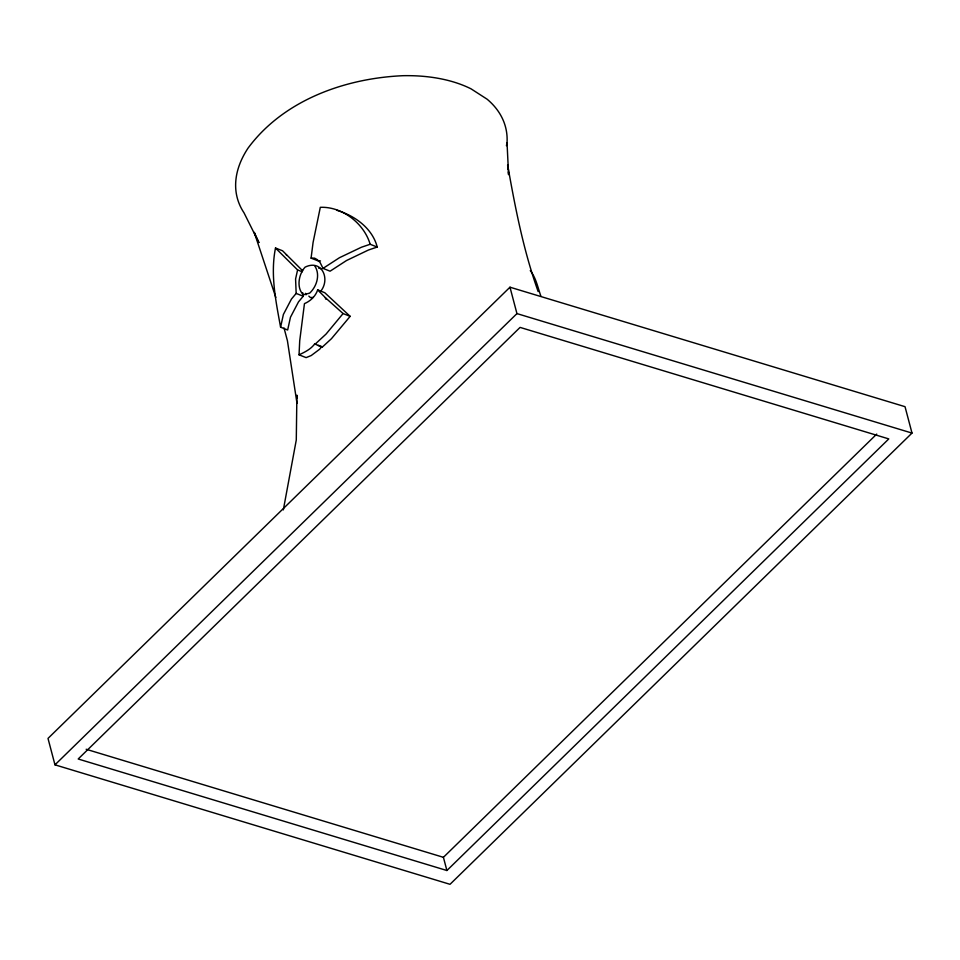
<?xml version="1.0" encoding="UTF-8"?>
<svg xmlns="http://www.w3.org/2000/svg" width="960" height="960" viewBox="0 0 960 960"><rect width="100%" height="100%" fill="white"/><g stroke="black" fill="none" stroke-linecap="round" stroke-linejoin="round"><path stroke-width="1.44" d="M299.04 354.816L299.712 340.824L304.452 303.624C310.512 301.08 315.576 296.208 317.676 289.884L324.732 292.692L350.16 316.344L331.452 338.688L322.548 346.872L321.84 347.28L314.736 343.848C310.86 349.248 304.776 352.152 299.04 354.816L306.108 357.612L311.208 355.548L319.692 349.188L321.804 346.608L318.264 345.228M320.484 260.928L318.156 260.904L311.088 258.132L313.068 242.532L320.304 207.324C342.324 206.4 364.128 223.524 370.152 244.272L377.22 247.044C372.42 228.264 354.744 215.628 336.9 210.312M302.688 270.816L282.564 250.788L275.496 248.028C270.204 274.452 275.856 301.152 280.584 327.18L287.652 329.988L290.46 317.256L298.488 301.896L303.24 296.208L302.688 292.704M283.332 509.904L296.28 439.992L296.892 395.16L297.168 397.992M506.424 145.704L507.036 142.884A139.056 82.128 -14.8 0 0 487.116 99.204L471.036 88.836A138.336 81.696 -14.8 0 0 403.008 75.696C345.036 78.252 283.572 100.092 248.052 148.116A139.068 82.14 -14.8 0 0 235.74 181.956A138.48 81.792 -14.8 0 0 244.02 212.832L258.816 242.472M280.584 327.18L283.392 314.46L291.432 299.088L296.16 293.424L295.584 278.952L297.588 269.94L275.496 248.028M286.344 254.844L286.68 255.216M320.304 291.732C330.852 279.516 321.996 258.816 305.088 267.144C298.68 274.068 296.184 287.88 303.396 294.816L309.672 293.124C316.812 286.464 320.424 274.716 314.868 266.04M350.16 316.344L343.08 313.56L326.088 334.032L314.76 344.52M509.976 287.196L48 738.42L54.972 764.832L450.024 884.316L912 433.08L905.028 406.68L509.976 287.196L516.948 313.596L912 433.08M54.972 764.832L516.948 313.596M446.904 870.516L78.192 759L520.068 327.396L888.792 438.912L446.904 870.516L443.412 857.316L876.72 434.088M311.088 258.132L314.58 258.144L317.304 259.668L320.064 262.452L323.028 268.38L339.48 257.7L361.392 247.248L370.152 244.272M343.08 313.56L326.412 298.62L325.668 299.088L325.392 297.672L317.676 289.884M377.22 247.044L368.472 250.008L346.548 260.508L330.084 271.188L323.028 268.38M313.296 297.396L310.464 297.588L308.832 296.112M318.672 268.152L321.936 268.824M86.172 749.268L443.412 857.316M297.588 269.94L302.304 271.8M296.16 293.424L303.24 296.208M325.392 297.672L326.412 298.62M530.28 270.588C536.112 278.016 537.792 287.472 540.888 296.172M306.228 294.624L305.556 293.352L305.796 294.636M258.864 242.46L254.244 232.32L275.82 297.42M538.164 291.6C523.512 250.656 515.208 207.684 507.636 164.952L508.032 169.104M284.028 327.984L287.424 340.74L297.012 403.404M508.308 171.864L508.584 174.636L507.036 142.884M321.804 346.608L321.84 347.28"/></g></svg>
